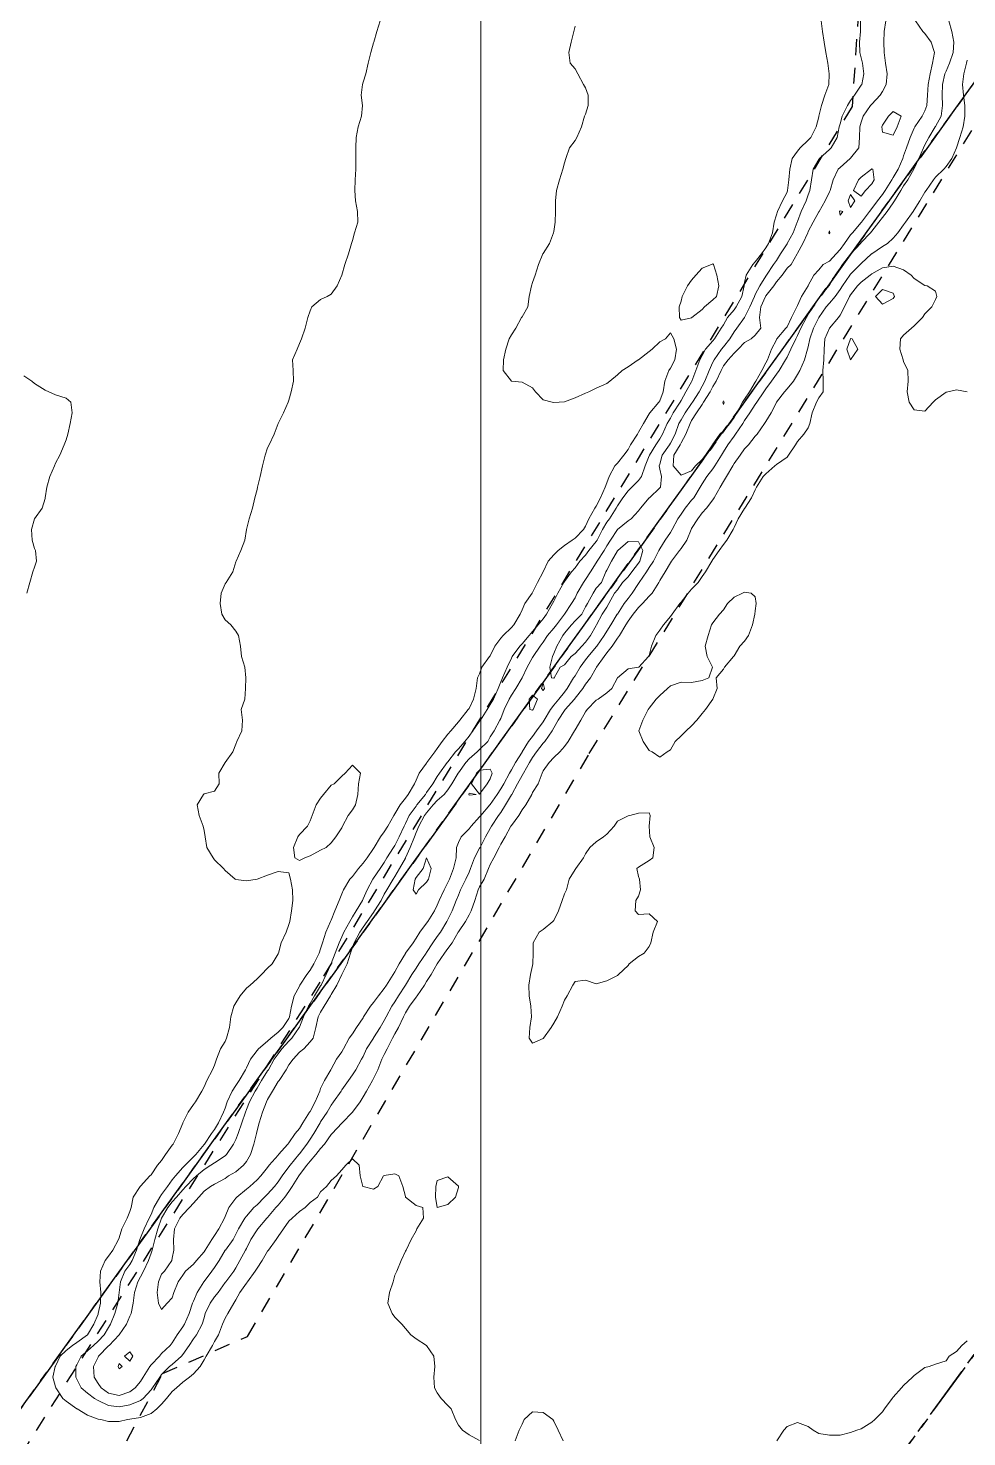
# Model space of a CAD drawing. Header units: centimetres. Extents: x 0 to 642158, y -847 to 649707.
# Drawn here: x 616145.5 to 616189.7, y 620509.9 to 620576.4 of the extents above; entities that cross this region are included whole.
import ezdxf

# ---------------------------------------------------------------- set-up
doc = ezdxf.new("R2010")
doc.units = ezdxf.units.CM
doc.header["$MEASUREMENT"] = 0
doc.linetypes.add('CENTERX2', pattern=[4, 2.5, -0.5, 0.5, -0.5])
doc.linetypes.add('JIS_02_0.7', pattern=[1.35, 0.75, -0.6])
for name, color, linetype, lineweight in [('MEV_grille', 254, 'Continuous', 9), ('WAL_parcellaire agricole', 7, 'JIS_02_0.7', 25), ('WAL_topographie 0.5', 253, 'Continuous', 20)]:
    doc.layers.add(name, color=color, linetype=linetype, lineweight=lineweight)
doc.layers.add('SPW_parcellaire cadastral', color=7, linetype='CENTERX2', lineweight=25, true_color=0xff0542)

# ---------------------------------------------------------------- blocks, each defined once
blk = doc.blocks.new('*U112')
at = {"layer": 'MEV_grille', "transparency": 33554687}
blk.add_lwpolyline([(0, 1825.476), (0, -1825.476)], dxfattribs=at)
blk = doc.blocks.new('*U113')
at = {"layer": 'MEV_grille', "color": 0, "linetype": 'ByBlock', "lineweight": -2, "transparency": 16777216}
blk.add_blockref('*U112', (800, 0), dxfattribs=at)

msp = doc.modelspace()

# ---------------------------------------------------------------- linework, layer by layer
at = {"layer": 'SPW_parcellaire cadastral'}
for points in [[(616193.653, 620578.812), (616144.289, 620510.138), (615985.613, 620618.632), (615990.569, 620632.771), (615995.574, 620647.416), (615998.928, 620661.596), (616000.017, 620670.775), (616000.954, 620681.053), (616001.675, 620685.867), (616002.704, 620690.786), (616004.363, 620704.131), (616005.319, 620710.84), (616007.794, 620722.104), (616009.664, 620731.205), (616011.319, 620739.288), (616014.125, 620752.391), (616016.405, 620761.975), (616017.723, 620766.658), (616030.668, 620807.434), (616032.862, 620812.264), (616036.399, 620809.026), (616059.536, 620788.639), (616193.653, 620578.812)], [(616163.665, 620494.835), (616144.289, 620510.138), (616193.653, 620578.812), (616202.718, 620594.404), (616229.797, 620577.554), (616234.338, 620574.673), (616171.549, 620488.346), (616163.665, 620494.835)], [(616235.181, 620514.939), (616224.632, 620500.068), (616199.691, 620465.204), (616186.968, 620475.661), (616186.96, 620475.669), (616184.868, 620477.388), (616184.862, 620477.393), (616171.549, 620488.346), (616234.338, 620574.673), (616236.432, 620573.367), (616238.886, 620571.786), (616265.328, 620555.01), (616244.917, 620527.534), (616235.181, 620514.939)]]:
    msp.add_lwpolyline(points, dxfattribs=at)
at = {"layer": 'WAL_parcellaire agricole'}
for points in [[(616052.891, 620793.615), (616185.082, 620583.966), (616184.316, 620572.7), (616159.221, 620531.397)], [(616146.925, 620503.796), (616151.799, 620512.922), (616155.798, 620514.672), (616171.92, 620542.174), (616192.166, 620575.176), (616195.782, 620587.018), (616199.58, 620592.135), (616203.566, 620591.524), (616224.249, 620577.138), (616227.844, 620574.765), (616233.291, 620571.43), (616242.083, 620565.973), (616231.923, 620510.306), (616228.426, 620487.806)], [(616159.221, 620531.397), (616135.426, 620493.795)]]:
    msp.add_lwpolyline(points, dxfattribs=at)
at = {"layer": 'WAL_topographie 0.5'}
for points in [[(616162.054, 620576.75), (616161.908, 620576.25), (616161.758, 620575.75), (616161.75, 620575.717), (616161.625, 620575.25), (616161.5, 620574.75), (616161.384, 620574.25), (616161.25, 620573.857), (616161.22, 620573.75), (616161.17, 620573.25), (616161.226, 620572.75), (616161.172, 620572.25), (616161.015, 620571.75), (616160.926, 620571.25), (616160.91, 620570.75), (616160.913, 620570.25), (616160.917, 620569.75), (616160.885, 620569.25), (616160.864, 620568.75), (616160.901, 620568.25), (616160.995, 620567.75), (616161, 620567.25), (616160.855, 620566.75), (616160.75, 620566.386), (616160.712, 620566.25), (616160.57, 620565.75), (616160.393, 620565.25), (616160.25, 620564.75), (616160.25, 620564.75), (616160.026, 620564.25), (616159.75, 620563.85), (616159.56, 620563.75), (616159.25, 620563.602), (616158.831, 620563.25), (616158.75, 620563.062), (616158.644, 620562.75), (616158.514, 620562.25), (616158.344, 620561.75), (616158.25, 620561.519), (616158.144, 620561.25), (616157.922, 620560.75), (616157.953, 620560.25), (616157.971, 620559.75), (616157.856, 620559.25), (616157.75, 620558.857), (616157.72, 620558.75), (616157.505, 620558.25), (616157.25, 620557.75), (616157.25, 620557.75), (616157.065, 620557.25), (616156.823, 620556.75), (616156.75, 620556.598), (616156.631, 620556.25), (616156.504, 620555.75), (616156.392, 620555.25), (616156.278, 620554.75), (616156.25, 620554.643), (616156.148, 620554.25), (616156.042, 620553.75), (616155.885, 620553.25), (616155.75, 620552.75), (616155.75, 620552.75), (616155.677, 620552.25), (616155.49, 620551.75), (616155.26, 620551.25), (616155.25, 620551.219), (616155.106, 620550.75), (616154.788, 620550.25), (616154.75, 620550.19), (616154.56, 620549.75), (616154.506, 620549.25), (616154.583, 620548.75), (616154.75, 620548.485), (616155.017, 620548.25), (616155.25, 620547.959), (616155.375, 620547.75), (616155.467, 620547.25), (616155.521, 620546.75), (616155.681, 620546.25), (616155.719, 620545.75), (616155.714, 620545.25), (616155.675, 620544.75), (616155.5, 620544.25), (616155.558, 620543.75), (616155.528, 620543.25), (616155.292, 620542.75), (616155.25, 620542.625), (616155.107, 620542.25), (616154.75, 620541.75), (616154.75, 620541.75), (616154.45, 620541.25), (616154.472, 620540.75), (616154.25, 620540.397), (616153.75, 620540.27), (616153.73, 620540.25), (616153.433, 620539.75), (616153.518, 620539.25), (616153.717, 620538.75), (616153.75, 620538.55), (616153.81, 620538.25), (616153.885, 620537.75), (616154.185, 620537.25), (616154.25, 620537.167), (616154.667, 620536.75), (616154.75, 620536.662), (616155.217, 620536.25), (616155.25, 620536.234), (616155.75, 620536.163), (616156.25, 620536.25), (616156.25, 620536.25), (616156.75, 620536.439), (616157.25, 620536.606), (616157.75, 620536.55), (616157.829, 620536.25), (616157.925, 620535.75), (616157.945, 620535.25), (616157.882, 620534.75), (616157.793, 620534.25), (616157.75, 620534.107), (616157.621, 620533.75), (616157.39, 620533.25), (616157.259, 620532.75), (616157.25, 620532.728), (616156.967, 620532.25), (616156.75, 620532.046), (616156.457, 620531.75), (616156.25, 620531.545), (616155.932, 620531.25), (616155.75, 620531.099), (616155.462, 620530.75), (616155.25, 620530.407), (616155.155, 620530.25), (616155.011, 620529.75), (616154.958, 620529.25), (616154.81, 620528.75), (616154.75, 620528.597), (616154.534, 620528.25), (616154.338, 620527.75), (616154.25, 620527.467), (616154.151, 620527.25), (616153.887, 620526.75), (616153.75, 620526.446), (616153.645, 620526.25), (616153.345, 620525.75), (616153.25, 620525.62), (616153.006, 620525.25), (616152.758, 620524.75), (616152.75, 620524.733), (616152.551, 620524.25), (616152.292, 620523.75), (616152.25, 620523.693), (616151.94, 620523.25), (616151.75, 620522.977), (616151.561, 620522.75), (616151.25, 620522.302), (616151.189, 620522.25), (616150.75, 620521.761), (616150.737, 620521.75), (616150.409, 620521.25), (616150.31, 620520.75), (616150.25, 620520.563), (616150.118, 620520.25), (616149.88, 620519.75), (616149.75, 620519.333), (616149.711, 620519.25), (616149.447, 620518.75), (616149.25, 620518.457), (616149.091, 620518.25), (616148.87, 620517.75), (616148.833, 620517.25), (616148.88, 620516.75), (616148.864, 620516.25), (616148.756, 620515.75), (616148.75, 620515.731), (616148.559, 620515.25), (616148.256, 620514.75), (616148.25, 620514.744), (616147.75, 620514.391), (616147.539, 620514.25), (616147.25, 620514.011), (616146.966, 620513.75), (616146.75, 620513.272), (616146.736, 620513.25), (616146.623, 620512.75), (616146.75, 620512.298), (616146.761, 620512.25), (616147.095, 620511.75), (616147.25, 620511.613), (616147.75, 620511.263), (616147.773, 620511.25), (616148.25, 620510.954), (616148.75, 620510.773), (616148.882, 620510.75), (616149.25, 620510.659), (616149.75, 620510.662), (616150.137, 620510.75), (616150.25, 620510.763), (616150.75, 620510.852), (616151.25, 620511.032), (616151.523, 620511.25), (616151.75, 620511.484), (616151.977, 620511.75), (616152.25, 620512.069), (616152.455, 620512.25), (616152.75, 620512.508), (616153.063, 620512.75), (616153.25, 620512.908), (616153.564, 620513.25), (616153.75, 620513.567), (616153.852, 620513.75), (616154.149, 620514.25), (616154.25, 620514.437), (616154.427, 620514.75), (616154.619, 620515.25), (616154.75, 620515.53), (616154.866, 620515.75), (616155.163, 620516.25), (616155.25, 620516.399), (616155.447, 620516.75), (616155.75, 620517.185), (616155.803, 620517.25), (616156.161, 620517.75), (616156.25, 620517.901), (616156.496, 620518.25), (616156.75, 620518.694), (616156.792, 620518.75), (616157.156, 620519.25), (616157.25, 620519.39), (616157.499, 620519.75), (616157.75, 620520.105), (616157.903, 620520.25), (616158.25, 620520.562), (616158.525, 620520.75), (616158.75, 620520.986), (616159.097, 620521.25), (616159.25, 620521.496), (616159.533, 620521.75), (616159.75, 620522.024), (616160, 620522.25), (616160.25, 620522.538), (616160.444, 620522.75), (616160.75, 620523.047), (616161.074, 620522.75), (616161.116, 620522.25), (616161.235, 620521.75), (616161.25, 620521.741), (616161.75, 620521.615), (616161.95, 620521.75), (616162.22, 620522.25), (616162.25, 620522.263), (616162.75, 620522.351), (616162.946, 620522.25), (616163.133, 620521.75), (616163.25, 620521.283), (616163.257, 620521.25), (616163.75, 620520.858), (616164.067, 620520.75), (616164.104, 620520.25), (616163.788, 620519.75), (616163.75, 620519.65), (616163.523, 620519.25), (616163.285, 620518.75), (616163.25, 620518.694), (616163.055, 620518.25), (616162.844, 620517.75), (616162.75, 620517.562), (616162.675, 620517.25), (616162.495, 620516.75), (616162.426, 620516.25), (616162.62, 620515.75), (616162.75, 620515.575), (616163.075, 620515.25), (616163.25, 620515.055), (616163.512, 620514.75), (616163.75, 620514.558), (616164.25, 620514.25), (616164.25, 620514.25), (616164.589, 620513.75), (616164.642, 620513.25), (616164.592, 620512.75), (616164.625, 620512.25), (616164.75, 620512.015), (616164.938, 620511.75), (616165.25, 620511.409), (616165.402, 620511.25), (616165.609, 620510.75), (616165.75, 620510.485), (616165.94, 620510.25), (616166.25, 620510.033), (616166.75, 620509.766)], [(616182.866, 620576.75), (616182.928, 620576.25), (616182.995, 620575.75), (616183.084, 620575.25), (616183.169, 620574.75), (616183.24, 620574.25), (616183.216, 620573.75), (616183.038, 620573.25), (616182.871, 620572.75), (616182.758, 620572.25), (616182.75, 620572.216), (616182.617, 620571.75), (616182.376, 620571.25), (616182.25, 620571.12), (616181.873, 620570.75), (616181.75, 620570.597), (616181.499, 620570.25), (616181.378, 620569.75), (616181.342, 620569.25), (616181.276, 620568.75), (616181.25, 620568.667), (616181.042, 620568.25), (616180.795, 620567.75), (616180.75, 620567.601), (616180.646, 620567.25), (616180.563, 620566.75), (616180.379, 620566.25), (616180.25, 620566.033), (616180.049, 620565.75), (616179.75, 620565.376), (616179.645, 620565.25), (616179.328, 620564.75), (616179.25, 620564.396), (616179.225, 620564.25), (616179.115, 620563.75), (616178.851, 620563.25), (616178.75, 620563.115), (616178.442, 620562.75), (616178.25, 620562.412), (616178.147, 620562.25), (616177.829, 620561.75), (616177.75, 620561.645), (616177.401, 620561.25), (616177.25, 620560.962), (616177.141, 620560.75), (616176.948, 620560.25), (616176.763, 620559.75), (616176.75, 620559.722), (616176.48, 620559.25), (616176.25, 620558.834), (616176.204, 620558.75), (616175.873, 620558.25), (616175.75, 620558.001), (616175.594, 620557.75), (616175.38, 620557.25), (616175.25, 620557.02), (616175.054, 620556.75), (616174.756, 620556.25), (616174.75, 620556.229), (616174.562, 620555.75), (616174.384, 620555.25), (616174.25, 620555.061), (616173.937, 620554.75), (616173.75, 620554.573), (616173.5, 620554.25), (616173.25, 620553.859), (616173.195, 620553.75), (616172.869, 620553.25), (616172.75, 620553.087), (616172.544, 620552.75), (616172.293, 620552.25), (616172.25, 620552.178), (616171.907, 620551.75), (616171.75, 620551.537), (616171.481, 620551.25), (616171.25, 620550.94), (616171.079, 620550.75), (616170.75, 620550.288), (616170.727, 620550.25), (616170.446, 620549.75), (616170.25, 620549.368), (616170.189, 620549.25), (616169.908, 620548.75), (616169.75, 620548.538), (616169.518, 620548.25), (616169.25, 620547.939), (616169.088, 620547.75), (616168.75, 620547.357), (616168.645, 620547.25), (616168.283, 620546.75), (616168.25, 620546.684), (616168.042, 620546.25), (616167.828, 620545.75), (616167.75, 620545.56), (616167.632, 620545.25), (616167.4, 620544.75), (616167.25, 620544.491), (616167.111, 620544.25), (616166.786, 620543.75), (616166.75, 620543.697), (616166.436, 620543.25), (616166.25, 620542.996), (616166.045, 620542.75), (616165.75, 620542.404), (616165.619, 620542.25), (616165.25, 620541.782), (616165.225, 620541.75), (616164.856, 620541.25), (616164.75, 620541.088), (616164.541, 620540.75), (616164.25, 620540.34), (616164.194, 620540.25), (616163.795, 620539.75), (616163.75, 620539.691), (616163.433, 620539.25), (616163.25, 620538.871), (616163.19, 620538.75), (616162.963, 620538.25), (616162.75, 620537.845), (616162.689, 620537.75), (616162.377, 620537.25), (616162.25, 620537.042), (616162.061, 620536.75), (616161.75, 620536.304), (616161.711, 620536.25), (616161.44, 620535.75), (616161.25, 620535.315), (616161.219, 620535.25), (616160.927, 620534.75), (616160.75, 620534.469), (616160.626, 620534.25), (616160.351, 620533.75), (616160.25, 620533.531), (616160.123, 620533.25), (616159.941, 620532.75), (616159.75, 620532.263), (616159.745, 620532.25), (616159.517, 620531.75), (616159.272, 620531.25), (616159.25, 620531.212), (616158.965, 620530.75), (616158.75, 620530.389), (616158.671, 620530.25), (616158.447, 620529.75), (616158.25, 620529.27), (616158.241, 620529.25), (616157.886, 620528.75), (616157.75, 620528.607), (616157.414, 620528.25), (616157.25, 620528.014), (616157.063, 620527.75), (616156.784, 620527.25), (616156.75, 620527.198), (616156.46, 620526.75), (616156.25, 620526.387), (616156.156, 620526.25), (616155.888, 620525.75), (616155.75, 620525.375), (616155.701, 620525.25), (616155.529, 620524.75), (616155.363, 620524.25), (616155.25, 620523.962), (616155.147, 620523.75), (616154.814, 620523.25), (616154.75, 620523.195), (616154.25, 620522.871), (616154.077, 620522.75), (616153.75, 620522.545), (616153.388, 620522.25), (616153.25, 620522.126), (616152.894, 620521.75), (616152.75, 620521.583), (616152.457, 620521.25), (616152.25, 620521.028), (616152.046, 620520.75), (616151.751, 620520.25), (616151.75, 620520.248), (616151.566, 620519.75), (616151.425, 620519.25), (616151.304, 620518.75), (616151.25, 620518.608), (616151.136, 620518.25), (616150.89, 620517.75), (616150.75, 620517.479), (616150.624, 620517.25), (616150.477, 620516.75), (616150.416, 620516.25), (616150.311, 620515.75), (616150.25, 620515.622), (616150.096, 620515.25), (616149.75, 620514.753), (616149.748, 620514.75), (616149.276, 620514.25), (616149.25, 620514.224), (616148.781, 620513.75), (616148.75, 620513.691), (616148.53, 620513.25), (616148.568, 620512.75), (616148.75, 620512.46), (616148.899, 620512.25), (616149.25, 620512), (616149.75, 620511.887), (616150.25, 620512.067), (616150.498, 620512.25), (616150.75, 620512.551), (616150.878, 620512.75), (616151.191, 620513.25), (616151.25, 620513.328), (616151.643, 620513.75), (616151.75, 620513.864), (616152.154, 620514.25), (616152.25, 620514.377), (616152.488, 620514.75), (616152.75, 620515.134), (616152.827, 620515.25), (616153.057, 620515.75), (616153.213, 620516.25), (616153.25, 620516.344), (616153.429, 620516.75), (616153.737, 620517.25), (616153.75, 620517.266), (616154.125, 620517.75), (616154.25, 620517.93), (616154.457, 620518.25), (616154.75, 620518.737), (616154.759, 620518.75), (616155.119, 620519.25), (616155.25, 620519.493), (616155.379, 620519.75), (616155.673, 620520.25), (616155.75, 620520.354), (616156.107, 620520.75), (616156.25, 620520.886), (616156.608, 620521.25), (616156.75, 620521.38), (616157.079, 620521.75), (616157.25, 620521.97), (616157.44, 620522.25), (616157.75, 620522.669), (616157.81, 620522.75), (616158.223, 620523.25), (616158.25, 620523.284), (616158.598, 620523.75), (616158.75, 620523.979), (616158.929, 620524.25), (616159.226, 620524.75), (616159.25, 620524.793), (616159.557, 620525.25), (616159.75, 620525.591), (616159.863, 620525.75), (616160.212, 620526.25), (616160.25, 620526.305), (616160.568, 620526.75), (616160.75, 620527.011), (616160.915, 620527.25), (616161.186, 620527.75), (616161.25, 620527.884), (616161.411, 620528.25), (616161.737, 620528.75), (616161.75, 620528.768), (616162.056, 620529.25), (616162.25, 620529.576), (616162.34, 620529.75), (616162.609, 620530.25), (616162.75, 620530.467), (616162.93, 620530.75), (616163.25, 620531.242), (616163.255, 620531.25), (616163.549, 620531.75), (616163.75, 620532.053), (616163.881, 620532.25), (616164.226, 620532.75), (616164.25, 620532.787), (616164.544, 620533.25), (616164.75, 620533.538), (616164.898, 620533.75), (616165.203, 620534.25), (616165.25, 620534.342), (616165.45, 620534.75), (616165.651, 620535.25), (616165.75, 620535.498), (616165.848, 620535.75), (616166.092, 620536.25), (616166.25, 620536.583), (616166.327, 620536.75), (616166.513, 620537.25), (616166.75, 620537.714), (616166.769, 620537.75), (616167.025, 620538.25), (616167.25, 620538.647), (616167.305, 620538.75), (616167.644, 620539.25), (616167.75, 620539.401), (616167.978, 620539.75), (616168.25, 620540.23), (616168.262, 620540.25), (616168.54, 620540.75), (616168.75, 620541.139), (616168.815, 620541.25), (616169.1, 620541.75), (616169.25, 620541.99), (616169.435, 620542.25), (616169.75, 620542.668), (616169.822, 620542.75), (616170.177, 620543.25), (616170.25, 620543.387), (616170.46, 620543.75), (616170.75, 620544.21), (616170.779, 620544.25), (616171.224, 620544.75), (616171.25, 620544.784), (616171.626, 620545.25), (616171.75, 620545.451), (616171.975, 620545.75), (616172.25, 620546.218), (616172.27, 620546.25), (616172.627, 620546.75), (616172.75, 620546.922), (616172.999, 620547.25), (616173.25, 620547.627), (616173.342, 620547.75), (616173.651, 620548.25), (616173.75, 620548.416), (616173.993, 620548.75), (616174.25, 620549.072), (616174.432, 620549.25), (616174.75, 620549.604), (616174.885, 620549.75), (616175.197, 620550.25), (616175.25, 620550.347), (616175.507, 620550.75), (616175.75, 620551.173), (616175.806, 620551.25), (616176.182, 620551.75), (616176.25, 620551.853), (616176.521, 620552.25), (616176.731, 620552.75), (616176.75, 620552.789), (616177.038, 620553.25), (616177.25, 620553.527), (616177.453, 620553.75), (616177.75, 620554.143), (616177.821, 620554.25), (616178.102, 620554.75), (616178.25, 620555.008), (616178.392, 620555.25), (616178.689, 620555.75), (616178.75, 620555.858), (616179.034, 620556.25), (616179.25, 620556.561), (616179.425, 620556.75), (616179.75, 620557.151), (616179.84, 620557.25), (616180.191, 620557.75), (616180.25, 620557.844), (616180.501, 620558.25), (616180.75, 620558.733), (616180.759, 620558.75), (616181.13, 620559.25), (616181.25, 620559.393), (616181.554, 620559.75), (616181.75, 620560.061), (616181.854, 620560.25), (616182.079, 620560.75), (616182.221, 620561.25), (616182.25, 620561.373), (616182.324, 620561.75), (616182.503, 620562.25), (616182.746, 620562.75), (616182.75, 620562.756), (616183.096, 620563.25), (616183.25, 620563.435), (616183.515, 620563.75), (616183.75, 620564.075), (616183.867, 620564.25), (616184.212, 620564.75), (616184.25, 620564.802), (616184.701, 620565.25), (616184.75, 620565.306), (616185.24, 620565.75), (616185.25, 620565.759), (616185.75, 620566.109), (616185.995, 620566.25), (616186.25, 620566.502), (616186.473, 620566.75), (616186.75, 620567.117), (616186.845, 620567.25), (616187.2, 620567.75), (616187.25, 620567.836), (616187.518, 620568.25), (616187.75, 620568.67), (616187.806, 620568.75), (616188.163, 620569.25), (616188.25, 620569.375), (616188.649, 620569.75), (616188.75, 620569.874), (616189.022, 620570.25), (616189.25, 620570.75), (616189.25, 620570.75), (616189.407, 620571.25), (616189.556, 620571.75), (616189.639, 620572.25), (616189.634, 620572.75), (616189.567, 620573.25), (616189.532, 620573.75), (616189.594, 620574.25), (616189.717, 620574.75), (616189.75, 620574.892)], [(616184.713, 620576.75), (616184.721, 620576.25), (616184.665, 620575.75), (616184.688, 620575.25), (616184.75, 620575.01), (616184.807, 620574.75), (616184.879, 620574.25), (616184.773, 620573.75), (616184.75, 620573.716), (616184.43, 620573.25), (616184.25, 620572.991), (616184.11, 620572.75), (616183.856, 620572.25), (616183.75, 620571.893), (616183.707, 620571.75), (616183.622, 620571.25), (616183.329, 620570.75), (616183.25, 620570.678), (616182.776, 620570.25), (616182.75, 620570.214), (616182.489, 620569.75), (616182.411, 620569.25), (616182.327, 620568.75), (616182.25, 620568.538), (616182.147, 620568.25), (616181.919, 620567.75), (616181.75, 620567.287), (616181.736, 620567.25), (616181.532, 620566.75), (616181.26, 620566.25), (616181.25, 620566.235), (616180.949, 620565.75), (616180.75, 620565.438), (616180.615, 620565.25), (616180.286, 620564.75), (616180.25, 620564.697), (616179.962, 620564.25), (616179.75, 620563.839), (616179.71, 620563.75), (616179.49, 620563.25), (616179.251, 620562.75), (616179.25, 620562.749), (616178.881, 620562.25), (616178.75, 620562.081), (616178.549, 620561.75), (616178.25, 620561.364), (616178.161, 620561.25), (616177.808, 620560.75), (616177.75, 620560.637), (616177.572, 620560.25), (616177.373, 620559.75), (616177.25, 620559.505), (616177.11, 620559.25), (616176.788, 620558.75), (616176.75, 620558.696), (616176.439, 620558.25), (616176.25, 620557.922), (616176.152, 620557.75), (616175.967, 620557.25), (616175.75, 620556.825), (616175.703, 620556.75), (616175.357, 620556.25), (616175.25, 620555.835), (616175.224, 620555.75), (616175.25, 620555.594), (616175.325, 620555.25), (616175.278, 620554.75), (616175.25, 620554.718), (616174.76, 620554.25), (616174.75, 620554.239), (616174.332, 620553.75), (616174.25, 620553.633), (616173.9, 620553.25), (616173.75, 620553.153), (616173.261, 620552.75), (616173.25, 620552.742), (616172.919, 620552.25), (616172.75, 620551.972), (616172.619, 620551.75), (616172.29, 620551.25), (616172.25, 620551.18), (616171.978, 620550.75), (616171.75, 620550.391), (616171.65, 620550.25), (616171.357, 620549.75), (616171.25, 620549.529), (616171.083, 620549.25), (616170.75, 620548.75), (616170.75, 620548.75), (616170.369, 620548.25), (616170.25, 620548.097), (616169.958, 620547.75), (616169.75, 620547.435), (616169.606, 620547.25), (616169.272, 620546.75), (616169.25, 620546.709), (616168.987, 620546.25), (616168.752, 620545.75), (616168.75, 620545.747), (616168.459, 620545.25), (616168.25, 620544.938), (616168.138, 620544.75), (616167.907, 620544.25), (616167.75, 620543.834), (616167.709, 620543.75), (616167.436, 620543.25), (616167.25, 620542.963), (616167.132, 620542.75), (616166.75, 620542.372), (616166.641, 620542.25), (616166.25, 620541.935), (616166.093, 620541.75), (616165.75, 620541.27), (616165.735, 620541.25), (616165.439, 620540.75), (616165.25, 620540.47), (616165.076, 620540.25), (616164.75, 620539.956), (616164.564, 620539.75), (616164.25, 620539.387), (616164.147, 620539.25), (616163.89, 620538.75), (616163.75, 620538.447), (616163.672, 620538.25), (616163.48, 620537.75), (616163.257, 620537.25), (616163.25, 620537.238), (616162.969, 620536.75), (616162.75, 620536.38), (616162.667, 620536.25), (616162.372, 620535.75), (616162.25, 620535.537), (616162.099, 620535.25), (616161.799, 620534.75), (616161.75, 620534.684), (616161.442, 620534.25), (616161.25, 620533.978), (616161.095, 620533.75), (616160.825, 620533.25), (616160.75, 620533.034), (616160.662, 620532.75), (616160.51, 620532.25), (616160.254, 620531.75), (616160.25, 620531.744), (616160.017, 620531.25), (616159.75, 620530.813), (616159.714, 620530.75), (616159.414, 620530.25), (616159.25, 620529.969), (616159.137, 620529.75), (616159.023, 620529.25), (616158.906, 620528.75), (616158.75, 620528.567), (616158.455, 620528.25), (616158.25, 620528.089), (616157.954, 620527.75), (616157.75, 620527.485), (616157.624, 620527.25), (616157.288, 620526.75), (616157.25, 620526.7), (616156.974, 620526.25), (616156.75, 620525.849), (616156.701, 620525.75), (616156.508, 620525.25), (616156.357, 620524.75), (616156.25, 620524.388), (616156.218, 620524.25), (616156.093, 620523.75), (616155.943, 620523.25), (616155.75, 620522.933), (616155.619, 620522.75), (616155.25, 620522.447), (616154.901, 620522.25), (616154.75, 620522.13), (616154.25, 620521.865), (616154.052, 620521.75), (616153.75, 620521.521), (616153.507, 620521.25), (616153.25, 620520.959), (616153.065, 620520.75), (616152.75, 620520.427), (616152.609, 620520.25), (616152.363, 620519.75), (616152.304, 620519.25), (616152.334, 620518.75), (616152.25, 620518.37), (616152.227, 620518.25), (616151.879, 620517.75), (616151.75, 620517.608), (616151.605, 620517.25), (616151.546, 620516.75), (616151.597, 620516.25), (616151.75, 620515.946), (616152.017, 620516.25), (616152.25, 620516.497), (616152.33, 620516.75), (616152.532, 620517.25), (616152.75, 620517.562), (616152.876, 620517.75), (616153.25, 620518.078), (616153.398, 620518.25), (616153.75, 620518.66), (616153.803, 620518.75), (616154.113, 620519.25), (616154.25, 620519.437), (616154.443, 620519.75), (616154.709, 620520.25), (616154.75, 620520.33), (616154.922, 620520.75), (616155.25, 620521.193), (616155.303, 620521.25), (616155.75, 620521.622), (616155.914, 620521.75), (616156.25, 620522.06), (616156.427, 620522.25), (616156.75, 620522.645), (616156.821, 620522.75), (616157.25, 620523.232), (616157.265, 620523.25), (616157.706, 620523.75), (616157.75, 620523.802), (616158.048, 620524.25), (616158.25, 620524.492), (616158.41, 620524.75), (616158.728, 620525.25), (616158.75, 620525.285), (616158.987, 620525.75), (616159.206, 620526.25), (616159.25, 620526.366), (616159.429, 620526.75), (616159.727, 620527.25), (616159.75, 620527.287), (616160.007, 620527.75), (616160.25, 620528.109), (616160.329, 620528.25), (616160.6, 620528.75), (616160.75, 620528.955), (616160.948, 620529.25), (616161.25, 620529.705), (616161.278, 620529.75), (616161.597, 620530.25), (616161.75, 620530.429), (616161.977, 620530.75), (616162.25, 620531.093), (616162.355, 620531.25), (616162.672, 620531.75), (616162.75, 620531.883), (616162.952, 620532.25), (616163.25, 620532.737), (616163.259, 620532.75), (616163.61, 620533.25), (616163.75, 620533.461), (616163.927, 620533.75), (616164.25, 620534.171), (616164.309, 620534.25), (616164.626, 620534.75), (616164.75, 620535.021), (616164.841, 620535.25), (616165.079, 620535.75), (616165.25, 620536.092), (616165.324, 620536.25), (616165.525, 620536.75), (616165.638, 620537.25), (616165.665, 620537.75), (616165.75, 620537.978), (616165.886, 620538.25), (616166.25, 620538.624), (616166.344, 620538.75), (616166.75, 620539.183), (616166.802, 620539.25), (616167.231, 620539.75), (616167.25, 620539.774), (616167.581, 620540.25), (616167.75, 620540.513), (616167.888, 620540.75), (616168.163, 620541.25), (616168.25, 620541.408), (616168.44, 620541.75), (616168.75, 620542.239), (616168.757, 620542.25), (616169.058, 620542.75), (616169.25, 620542.987), (616169.435, 620543.25), (616169.75, 620543.68), (616169.791, 620543.75), (616170.089, 620544.25), (616170.25, 620544.462), (616170.492, 620544.75), (616170.75, 620545.08), (616170.881, 620545.25), (616171.185, 620545.75), (616171.25, 620545.848), (616171.497, 620546.25), (616171.75, 620546.593), (616171.869, 620546.75), (616172.25, 620547.205), (616172.284, 620547.25), (616172.623, 620547.75), (616172.75, 620547.956), (616172.945, 620548.25), (616173.244, 620548.75), (616173.25, 620548.761), (616173.574, 620549.25), (616173.75, 620549.494), (616173.953, 620549.75), (616174.25, 620550.204), (616174.282, 620550.25), (616174.622, 620550.75), (616174.75, 620550.95), (616174.946, 620551.25), (616175.205, 620551.75), (616175.25, 620551.843), (616175.508, 620552.25), (616175.75, 620552.608), (616175.833, 620552.75), (616176.104, 620553.25), (616176.25, 620553.475), (616176.441, 620553.75), (616176.75, 620554.125), (616176.849, 620554.25), (616177.157, 620554.75), (616177.25, 620554.908), (616177.464, 620555.25), (616177.75, 620555.61), (616177.849, 620555.75), (616178.157, 620556.25), (616178.25, 620556.413), (616178.453, 620556.75), (616178.75, 620557.159), (616178.821, 620557.25), (616179.171, 620557.75), (616179.25, 620557.892), (616179.491, 620558.25), (616179.75, 620558.649), (616179.822, 620558.75), (616180.159, 620559.25), (616180.25, 620559.391), (616180.524, 620559.75), (616180.75, 620560.084), (616180.875, 620560.25), (616181.181, 620560.75), (616181.25, 620560.877), (616181.431, 620561.25), (616181.665, 620561.75), (616181.75, 620561.905), (616181.908, 620562.25), (616182.168, 620562.75), (616182.25, 620562.894), (616182.449, 620563.25), (616182.75, 620563.671), (616182.815, 620563.75), (616183.227, 620564.25), (616183.25, 620564.283), (616183.516, 620564.75), (616183.75, 620565.084), (616183.872, 620565.25), (616184.25, 620565.733), (616184.266, 620565.75), (616184.708, 620566.25), (616184.75, 620566.297), (616185.193, 620566.75), (616185.25, 620566.825), (616185.586, 620567.25), (616185.75, 620567.476), (616185.968, 620567.75), (616186.25, 620568.158), (616186.314, 620568.25), (616186.62, 620568.75), (616186.75, 620568.964), (616186.948, 620569.25), (616187.234, 620569.75), (616187.25, 620569.788), (616187.475, 620570.25), (616187.689, 620570.75), (616187.75, 620570.895), (616187.946, 620571.25), (616188.245, 620571.75), (616188.25, 620571.759), (616188.515, 620572.25), (616188.583, 620572.75), (616188.563, 620573.25), (616188.585, 620573.75), (616188.701, 620574.25), (616188.75, 620574.37), (616188.917, 620574.75), (616189.085, 620575.25), (616189.119, 620575.75), (616189.029, 620576.25), (616188.888, 620576.75)], [(616185.905, 620576.75), (616185.837, 620576.25), (616185.815, 620575.75), (616185.836, 620575.25), (616185.902, 620574.75), (616185.968, 620574.25), (616185.923, 620573.75), (616185.75, 620573.422), (616185.65, 620573.25), (616185.25, 620572.821), (616185.188, 620572.75), (616184.841, 620572.25), (616184.75, 620571.975), (616184.68, 620571.75), (616184.676, 620571.25), (616184.631, 620570.75), (616184.25, 620570.265), (616184.235, 620570.25), (616183.75, 620569.836), (616183.666, 620569.75), (616183.419, 620569.25), (616183.281, 620568.75), (616183.25, 620568.685), (616183.054, 620568.25), (616182.761, 620567.75), (616182.75, 620567.733), (616182.477, 620567.25), (616182.25, 620566.803), (616182.225, 620566.75), (616181.996, 620566.25), (616181.75, 620565.78), (616181.733, 620565.75), (616181.447, 620565.25), (616181.25, 620565.077), (616181.019, 620564.75), (616180.75, 620564.439), (616180.626, 620564.25), (616180.25, 620563.777), (616180.234, 620563.75), (616180.011, 620563.25), (616179.954, 620562.75), (616180.015, 620562.25), (616179.75, 620561.921), (616179.559, 620561.75), (616179.25, 620561.574), (616178.949, 620561.25), (616178.75, 620561.067), (616178.473, 620560.75), (616178.25, 620560.466), (616178.138, 620560.25), (616177.913, 620559.75), (616177.75, 620559.491), (616177.631, 620559.25), (616177.317, 620558.75), (616177.25, 620558.65), (616176.986, 620558.25), (616176.75, 620557.885), (616176.674, 620557.75), (616176.476, 620557.25), (616176.25, 620556.834), (616176.209, 620556.75), (616175.913, 620556.25), (616175.873, 620555.75), (616176.25, 620555.311), (616176.75, 620555.522)], [(616176.75, 620555.522), (616176.933, 620555.75), (616177.25, 620556.056), (616177.407, 620556.25), (616177.733, 620556.75), (616177.75, 620556.774), (616178.085, 620557.25), (616178.25, 620557.399), (616178.546, 620557.75), (616178.75, 620558.039), (616178.877, 620558.25), (616179.154, 620558.75), (616179.25, 620558.904), (616179.475, 620559.25), (616179.75, 620559.703), (616179.78, 620559.75), (616180.059, 620560.25), (616180.25, 620560.608), (616180.33, 620560.75), (616180.513, 620561.25), (616180.75, 620561.699), (616180.775, 620561.75), (616181.192, 620562.25), (616181.25, 620562.316), (616181.464, 620562.75), (616181.717, 620563.25), (616181.75, 620563.321), (616181.931, 620563.75), (616182.246, 620564.25), (616182.25, 620564.258), (616182.519, 620564.75), (616182.75, 620564.996), (616182.956, 620565.25), (616183.25, 620565.414), (616183.568, 620565.75), (616183.75, 620565.953), (616183.966, 620566.25), (616184.25, 620566.65), (616184.338, 620566.75), (616184.75, 620567.237), (616184.761, 620567.25), (616185.135, 620567.75), (616185.25, 620567.896), (616185.519, 620568.25), (616185.75, 620568.561), (616185.878, 620568.75), (616186.191, 620569.25), (616186.25, 620569.35), (616186.488, 620569.75), (616186.706, 620570.25), (616186.75, 620570.372), (616186.88, 620570.75), (616187.056, 620571.25), (616187.25, 620571.693), (616187.28, 620571.75), (616187.625, 620572.25), (616187.75, 620572.51), (616187.845, 620572.75), (616187.883, 620573.25), (616187.915, 620573.75), (616187.995, 620574.25), (616188.11, 620574.75), (616188.202, 620575.25), (616188.053, 620575.75), (616187.75, 620576.145), (616187.658, 620576.25), (616187.309, 620576.75)], [(616171.25, 620576.5), (616171.194, 620576.25), (616171.066, 620575.75), (616170.957, 620575.25), (616171.028, 620574.75), (616171.25, 620574.483), (616171.385, 620574.25), (616171.65, 620573.75), (616171.75, 620573.583), (616171.864, 620573.25), (616171.868, 620572.75), (616171.75, 620572.341), (616171.691, 620572.25), (616171.563, 620571.75), (616171.339, 620571.25), (616171.25, 620571.103), (616170.989, 620570.75), (616170.819, 620570.25), (616170.75, 620570.042), (616170.672, 620569.75), (616170.516, 620569.25), (616170.378, 620568.75), (616170.326, 620568.25), (616170.337, 620567.75), (616170.316, 620567.25), (616170.25, 620566.812), (616170.237, 620566.75), (616170.053, 620566.25), (616169.75, 620565.774), (616169.738, 620565.75), (616169.526, 620565.25), (616169.375, 620564.75), (616169.25, 620564.404), (616169.197, 620564.25), (616169.095, 620563.75), (616169.026, 620563.25), (616168.75, 620562.779), (616168.727, 620562.75), (616168.456, 620562.25), (616168.25, 620561.932), (616168.139, 620561.75), (616167.985, 620561.25), (616167.875, 620560.75), (616167.855, 620560.25), (616168.25, 620559.75), (616168.25, 620559.75), (616168.75, 620559.694), (616169.25, 620559.427), (616169.381, 620559.25), (616169.75, 620558.864), (616170.167, 620558.75), (616170.25, 620558.733), (616170.5, 620558.75), (616170.75, 620558.767), (616171.25, 620558.958), (616171.75, 620559.182), (616171.898, 620559.25), (616172.25, 620559.411), (616172.75, 620559.639), (616172.89, 620559.75), (616173.25, 620560.047), (616173.479, 620560.25), (616173.75, 620560.431), (616174.233, 620560.75), (616174.25, 620560.761), (616174.75, 620561.142), (616174.891, 620561.25), (616175.25, 620561.6), (616175.523, 620561.75), (616175.75, 620562.028), (616175.906, 620561.75), (616176.037, 620561.25), (616175.958, 620560.75), (616175.75, 620560.353), (616175.681, 620560.25), (616175.483, 620559.75), (616175.409, 620559.25), (616175.25, 620558.816), (616175.208, 620558.75), (616174.777, 620558.25), (616174.75, 620558.204), (616174.481, 620557.75), (616174.25, 620557.336), (616174.202, 620557.25), (616173.868, 620556.75), (616173.75, 620556.523), (616173.546, 620556.25), (616173.25, 620555.886), (616173.121, 620555.75), (616172.86, 620555.25), (616172.75, 620554.955), (616172.67, 620554.75), (616172.449, 620554.25), (616172.25, 620553.846), (616172.189, 620553.75), (616171.899, 620553.25), (616171.75, 620552.911), (616171.651, 620552.75), (616171.25, 620552.347), (616171.116, 620552.25), (616170.75, 620551.991), (616170.448, 620551.75), (616170.25, 620551.549), (616169.986, 620551.25), (616169.75, 620550.755), (616169.747, 620550.75), (616169.487, 620550.25), (616169.25, 620549.771), (616169.236, 620549.75), (616168.89, 620549.25), (616168.75, 620548.951), (616168.659, 620548.75), (616168.369, 620548.25), (616168.25, 620548.123), (616167.865, 620547.75), (616167.75, 620547.622), (616167.469, 620547.25), (616167.25, 620546.793), (616167.219, 620546.75), (616166.857, 620546.25), (616166.75, 620545.937), (616166.657, 620545.75), (616166.583, 620545.25), (616166.458, 620544.75), (616166.25, 620544.302), (616166.215, 620544.25), (616165.814, 620543.75), (616165.75, 620543.668), (616165.396, 620543.25), (616165.25, 620543.085), (616164.981, 620542.75), (616164.75, 620542.412), (616164.641, 620542.25), (616164.268, 620541.75), (616164.25, 620541.725), (616163.891, 620541.25), (616163.75, 620540.913), (616163.676, 620540.75), (616163.386, 620540.25), (616163.25, 620540.074), (616162.998, 620539.75), (616162.75, 620539.329), (616162.701, 620539.25), (616162.419, 620538.75), (616162.25, 620538.477), (616162.082, 620538.25), (616161.778, 620537.75), (616161.75, 620537.704), (616161.448, 620537.25), (616161.25, 620536.998), (616161.03, 620536.75), (616160.75, 620536.379), (616160.631, 620536.25), (616160.331, 620535.75), (616160.25, 620535.55), (616160.125, 620535.25), (616159.921, 620534.75), (616159.75, 620534.32), (616159.718, 620534.25), (616159.501, 620533.75), (616159.335, 620533.25), (616159.25, 620532.955), (616159.175, 620532.75), (616158.925, 620532.25), (616158.75, 620531.956), (616158.597, 620531.75), (616158.277, 620531.25), (616158.25, 620531.2), (616157.996, 620530.75), (616157.873, 620530.25), (616157.783, 620529.75), (616157.75, 620529.679), (616157.467, 620529.25), (616157.25, 620529.027), (616156.899, 620528.75), (616156.75, 620528.608), (616156.321, 620528.25), (616156.25, 620528.158), (616155.946, 620527.75), (616155.75, 620527.354), (616155.703, 620527.25), (616155.408, 620526.75), (616155.25, 620526.52), (616155.079, 620526.25), (616154.849, 620525.75), (616154.75, 620525.44), (616154.676, 620525.25), (616154.433, 620524.75), (616154.25, 620524.444), (616154.111, 620524.25), (616153.768, 620523.75), (616153.75, 620523.732), (616153.371, 620523.25), (616153.25, 620523.143), (616152.864, 620522.75), (616152.75, 620522.644), (616152.408, 620522.25), (616152.25, 620522.056), (616152.032, 620521.75), (616151.75, 620521.374), (616151.663, 620521.25), (616151.389, 620520.75), (616151.25, 620520.424), (616151.166, 620520.25), (616150.921, 620519.75), (616150.75, 620519.32), (616150.716, 620519.25), (616150.568, 620518.75), (616150.363, 620518.25), (616150.25, 620518.061), (616150.021, 620517.75), (616149.812, 620517.25), (616149.751, 620516.75), (616149.75, 620516.744), (616149.679, 620516.25), (616149.537, 620515.75), (616149.345, 620515.25), (616149.25, 620515.095), (616149.038, 620514.75), (616148.75, 620514.449), (616148.53, 620514.25), (616148.25, 620513.999), (616147.961, 620513.75), (616147.75, 620513.333), (616147.705, 620513.25), (616147.705, 620512.75), (616147.75, 620512.657), (616147.962, 620512.25), (616148.25, 620511.998), (616148.583, 620511.75), (616148.75, 620511.647), (616149.25, 620511.41), (616149.75, 620511.355), (616150.25, 620511.446), (616150.75, 620511.658), (616150.878, 620511.75), (616151.25, 620512.154), (616151.326, 620512.25), (616151.659, 620512.75), (616151.75, 620512.872), (616152.13, 620513.25), (616152.25, 620513.35), (616152.694, 620513.75), (616152.75, 620513.817), (616153.052, 620514.25), (616153.25, 620514.555), (616153.389, 620514.75), (616153.669, 620515.25), (616153.75, 620515.558), (616153.804, 620515.75), (616154.041, 620516.25), (616154.25, 620516.547), (616154.41, 620516.75), (616154.75, 620517.216), (616154.774, 620517.25), (616155.155, 620517.75), (616155.25, 620517.911), (616155.435, 620518.25), (616155.713, 620518.75), (616155.75, 620518.822), (616155.965, 620519.25), (616156.25, 620519.698), (616156.29, 620519.75), (616156.717, 620520.25), (616156.75, 620520.288), (616157.14, 620520.75), (616157.25, 620520.873), (616157.569, 620521.25), (616157.75, 620521.508), (616157.912, 620521.75), (616158.219, 620522.25), (616158.25, 620522.293), (616158.596, 620522.75), (616158.75, 620522.942), (616159.023, 620523.25), (616159.25, 620523.543), (616159.426, 620523.75), (616159.75, 620524.197), (616159.798, 620524.25), (616160.25, 620524.729), (616160.274, 620524.75), (616160.747, 620525.25), (616160.75, 620525.254), (616161.114, 620525.75), (616161.25, 620525.976), (616161.407, 620526.25), (616161.703, 620526.75), (616161.75, 620526.837), (616161.954, 620527.25), (616162.145, 620527.75), (616162.25, 620527.969), (616162.392, 620528.25), (616162.64, 620528.75), (616162.75, 620528.958), (616162.919, 620529.25), (616163.154, 620529.75), (616163.25, 620529.942), (616163.442, 620530.25), (616163.75, 620530.684), (616163.806, 620530.75), (616164.145, 620531.25), (616164.25, 620531.423), (616164.465, 620531.75), (616164.75, 620532.248), (616164.752, 620532.25), (616165.097, 620532.75), (616165.25, 620532.974), (616165.45, 620533.25), (616165.739, 620533.75), (616165.75, 620533.769), (616166.086, 620534.25), (616166.25, 620534.573), (616166.357, 620534.75), (616166.522, 620535.25), (616166.685, 620535.75), (616166.75, 620535.888), (616166.96, 620536.25), (616167.164, 620536.75), (616167.25, 620536.947), (616167.418, 620537.25), (616167.677, 620537.75), (616167.75, 620537.903), (616167.959, 620538.25), (616168.23, 620538.75), (616168.25, 620538.782), (616168.598, 620539.25), (616168.75, 620539.516), (616168.925, 620539.75), (616169.206, 620540.25), (616169.25, 620540.339), (616169.505, 620540.75), (616169.695, 620541.25), (616169.75, 620541.363), (616170.031, 620541.75), (616170.25, 620541.998), (616170.54, 620542.25), (616170.75, 620542.506), (616170.932, 620542.75), (616171.228, 620543.25), (616171.25, 620543.293), (616171.532, 620543.75), (616171.75, 620544.143), (616171.816, 620544.25), (616172.25, 620544.69), (616172.347, 620544.75), (616172.75, 620545.034), (616172.986, 620545.25), (616173.25, 620545.745), (616173.255, 620545.75), (616173.75, 620546.177), (616174.25, 620546.246), (616174.257, 620546.25), (616174.723, 620546.75), (616174.75, 620546.804), (616174.856, 620547.25), (616175.066, 620547.75), (616175.25, 620547.998), (616175.426, 620548.25), (616175.75, 620548.647), (616175.826, 620548.75), (616176.201, 620549.25), (616176.25, 620549.314), (616176.589, 620549.75), (616176.75, 620549.94), (616177.051, 620550.25), (616177.25, 620550.53), (616177.4, 620550.75), (616177.696, 620551.25), (616177.75, 620551.336), (616178.056, 620551.75), (616178.25, 620552.046), (616178.411, 620552.25), (616178.704, 620552.75), (616178.75, 620552.836), (616178.945, 620553.25), (616179.25, 620553.746), (616179.253, 620553.75), (616179.579, 620554.25), (616179.75, 620554.614), (616179.809, 620554.75), (616180.131, 620555.25), (616180.25, 620555.381), (616180.668, 620555.75), (616180.75, 620555.815), (616181.25, 620556.168), (616181.324, 620556.25), (616181.655, 620556.75), (616181.75, 620556.894), (616182.048, 620557.25), (616182.25, 620557.545), (616182.319, 620557.75), (616182.44, 620558.25), (616182.647, 620558.75), (616182.75, 620558.954), (616182.956, 620559.25), (616182.953, 620559.75), (616182.935, 620560.25), (616182.983, 620560.75), (616183.001, 620561.25), (616183.039, 620561.75), (616183.249, 620562.25), (616183.25, 620562.252), (616183.675, 620562.75), (616183.75, 620562.859), (616183.954, 620563.25), (616184.201, 620563.75), (616184.25, 620563.827), (616184.573, 620564.25), (616184.75, 620564.425), (616185.179, 620564.75), (616185.25, 620564.806), (616185.75, 620565.099), (616186.25, 620565.181), (616186.75, 620564.997), (616187.103, 620564.75), (616187.25, 620564.597), (616187.75, 620564.268), (616187.857, 620564.25), (616188.25, 620564), (616188.314, 620563.75), (616188.25, 620563.597), (616188.081, 620563.25), (616187.75, 620562.919), (616187.641, 620562.75), (616187.25, 620562.362), (616187.116, 620562.25), (616186.75, 620561.915), (616186.597, 620561.75), (616186.567, 620561.25), (616186.734, 620560.75), (616186.75, 620560.682), (616186.948, 620560.25), (616186.961, 620559.75), (616186.917, 620559.25), (616187.009, 620558.75), (616187.25, 620558.4), (616187.75, 620558.33), (616188.139, 620558.75), (616188.25, 620558.87), (616188.75, 620559.229), (616188.833, 620559.25), (616189.25, 620559.339), (616189.75, 620559.25)], [(616186.25, 620571.349), (616186.441, 620571.75), (616186.639, 620572.25), (616186.25, 620572.464), (616186.029, 620572.25), (616185.75, 620571.833), (616185.716, 620571.75), (616185.75, 620571.5), (616186.25, 620571.349)], [(616184.75, 620568.478), (616184.957, 620568.75), (616185.25, 620569.058), (616185.366, 620569.25), (616185.294, 620569.75), (616185.25, 620569.765), (616185.232, 620569.75), (616184.75, 620569.379), (616184.626, 620569.25), (616184.384, 620568.75), (616184.75, 620568.478)], [(616184.25, 620567.945), (616184.452, 620568.25), (616184.25, 620568.555), (616184.136, 620568.25), (616184.25, 620567.945)], [(616183.75, 620567.588), (616183.888, 620567.75), (616183.75, 620567.784), (616183.729, 620567.75), (616183.75, 620567.588)], [(616183.25, 620566.697), (616183.275, 620566.75), (616183.25, 620566.839), (616183.22, 620566.75), (616183.25, 620566.697)], [(616176.76, 620562.75), (616176.75, 620562.741), (616176.25, 620562.625), (616176.177, 620562.75), (616176.167, 620563.25), (616176.25, 620563.523), (616176.305, 620563.75), (616176.555, 620564.25), (616176.75, 620564.514), (616176.956, 620564.75), (616177.25, 620565.076), (616177.681, 620565.25), (616177.75, 620565.282), (616177.777, 620565.25), (616177.935, 620564.75), (616178.039, 620564.25), (616177.918, 620563.75), (616177.75, 620563.586), (616177.363, 620563.25), (616177.25, 620563.128), (616176.76, 620562.75)], [(616186.317, 620563.75), (616186.25, 620563.641), (616185.75, 620563.384), (616185.418, 620563.75), (616185.75, 620564.07), (616186.25, 620563.898), (616186.317, 620563.75)], [(616184.25, 620560.75), (616184.25, 620560.75), (616184.25, 620560.75), (616184.064, 620561.25), (616184.244, 620561.75), (616184.25, 620561.755), (616184.317, 620561.75), (616184.597, 620561.25), (616184.25, 620560.75)], [(616145.25, 620560), (616145.625, 620559.75), (616145.75, 620559.645), (616146.25, 620559.33), (616146.432, 620559.25), (616146.75, 620559.098), (616147.25, 620558.95), (616147.472, 620558.75), (616147.529, 620558.25), (616147.444, 620557.75), (616147.33, 620557.25), (616147.25, 620556.985), (616147.161, 620556.75), (616146.942, 620556.25), (616146.75, 620555.88), (616146.697, 620555.75), (616146.482, 620555.25), (616146.337, 620554.75), (616146.26, 620554.25), (616146.25, 620554.214), (616146.109, 620553.75), (616145.75, 620553.25), (616145.75, 620553.25), (616145.618, 620552.75), (616145.642, 620552.25), (616145.75, 620551.85), (616145.798, 620551.75), (616145.845, 620551.25), (616145.75, 620550.964), (616145.675, 620550.75), (616145.53, 620550.25), (616145.388, 620549.75)], [(616178.25, 620558.644), (616178.279, 620558.75), (616178.25, 620558.812), (616178.215, 620558.75), (616178.25, 620558.644)], [(616170.25, 620545.734), (616170.259, 620545.75), (616170.557, 620546.25), (616170.75, 620546.366), (616171.061, 620546.75), (616171.25, 620546.902), (616171.571, 620547.25), (616171.75, 620547.428), (616171.983, 620547.75), (616172.25, 620548.212), (616172.271, 620548.25), (616172.528, 620548.75), (616172.75, 620549.076), (616172.841, 620549.25), (616173.113, 620549.75), (616173.25, 620549.896), (616173.494, 620550.25), (616173.75, 620550.509), (616173.927, 620550.75), (616174.25, 620551.156), (616174.313, 620551.25), (616174.455, 620551.75), (616174.25, 620552.162), (616173.75, 620552.186), (616173.263, 620551.75), (616173.25, 620551.735), (616172.976, 620551.25), (616172.75, 620550.828), (616172.709, 620550.75), (616172.493, 620550.25), (616172.25, 620549.98), (616172.101, 620549.75), (616171.843, 620549.25), (616171.75, 620549.097), (616171.57, 620548.75), (616171.25, 620548.446), (616171.084, 620548.25), (616170.75, 620547.852), (616170.671, 620547.75), (616170.4, 620547.25), (616170.25, 620546.905), (616170.185, 620546.75), (616170.058, 620546.25), (616170.146, 620545.75), (616170.25, 620545.734)], [(616175.593, 620542.25), (616175.25, 620542.005), (616174.886, 620542.25), (616174.75, 620542.328), (616174.458, 620542.75), (616174.255, 620543.25), (616174.451, 620543.75), (616174.694, 620544.25), (616174.75, 620544.315), (616175.072, 620544.75), (616175.25, 620544.923), (616175.613, 620545.25), (616175.75, 620545.367), (616176.25, 620545.544), (616176.75, 620545.535), (616177.25, 620545.626), (616177.566, 620545.75), (616177.74, 620546.25), (616177.489, 620546.75), (616177.391, 620547.25), (616177.527, 620547.75), (616177.684, 620548.25), (616177.75, 620548.347), (616178.062, 620548.75), (616178.25, 620548.954), (616178.438, 620549.25), (616178.75, 620549.554), (616179.148, 620549.75), (616179.25, 620549.795), (616179.564, 620549.75), (616179.75, 620549.579), (616179.799, 620549.25), (616179.75, 620548.903), (616179.724, 620548.75), (616179.624, 620548.25), (616179.431, 620547.75), (616179.25, 620547.475), (616179.025, 620547.25), (616178.75, 620546.782), (616178.722, 620546.75), (616178.293, 620546.25), (616178.25, 620546.158), (616177.905, 620545.75), (616177.957, 620545.25), (616177.757, 620544.75), (616177.75, 620544.739), (616177.399, 620544.25), (616177.25, 620544.069), (616176.992, 620543.75), (616176.75, 620543.487), (616176.486, 620543.25), (616176.25, 620543.017), (616175.967, 620542.75), (616175.75, 620542.352), (616175.593, 620542.25)], [(616169.75, 620545.145), (616169.807, 620545.25), (616169.75, 620545.5), (616169.671, 620545.25), (616169.75, 620545.145)], [(616169.25, 620544.216), (616169.275, 620544.25), (616169.481, 620544.75), (616169.25, 620544.938), (616169.093, 620544.75), (616169.117, 620544.25), (616169.25, 620544.216)], [(616158.5, 620537.25), (616158.25, 620537.132), (616158.028, 620537.25), (616157.966, 620537.75), (616158.177, 620538.25), (616158.25, 620538.353), (616158.625, 620538.75), (616158.75, 620539), (616158.85, 620539.25), (616159.034, 620539.75), (616159.25, 620540.078), (616159.389, 620540.25), (616159.75, 620540.683), (616159.883, 620540.75), (616160.25, 620541.117), (616160.404, 620541.25), (616160.75, 620541.625), (616161.125, 620541.25), (616161.036, 620540.75), (616161, 620540.25), (616160.888, 620539.75), (616160.75, 620539.513), (616160.554, 620539.25), (616160.285, 620538.75), (616160.25, 620538.667), (616159.972, 620538.25), (616159.75, 620537.956), (616159.517, 620537.75), (616159.25, 620537.612), (616158.75, 620537.345), (616158.5, 620537.25)], [(616166.75, 620540.259), (616167.103, 620540.75), (616167.25, 620540.991), (616167.347, 620541.25), (616167.25, 620541.436), (616166.75, 620541.39), (616166.604, 620541.25), (616166.363, 620540.75), (616166.75, 620540.259)], [(616166.25, 620540.213), (616166.584, 620540.25), (616166.25, 620540.304), (616166.24, 620540.25), (616166.25, 620540.213)], [(616169.762, 620528.75), (616169.75, 620528.738), (616169.25, 620528.506), (616169.083, 620528.75), (616169.111, 620529.25), (616169.197, 620529.75), (616169.162, 620530.25), (616169.09, 620530.75), (616169.07, 620531.25), (616169.144, 620531.75), (616169.25, 620532.173), (616169.267, 620532.25), (616169.274, 620532.75), (616169.282, 620533.25), (616169.557, 620533.75), (616169.75, 620533.881), (616170.202, 620534.25), (616170.25, 620534.306), (616170.467, 620534.75), (616170.648, 620535.25), (616170.75, 620535.559), (616170.845, 620535.75), (616170.976, 620536.25), (616171.25, 620536.705), (616171.288, 620536.75), (616171.649, 620537.25), (616171.75, 620537.45), (616171.941, 620537.75), (616172.25, 620538.016), (616172.591, 620538.25), (616172.75, 620538.371), (616173.099, 620538.75), (616173.25, 620538.987), (616173.75, 620539.233), (616173.833, 620539.25), (616174.25, 620539.369), (616174.75, 620539.375), (616174.787, 620539.25), (616174.75, 620538.75), (616174.775, 620538.25), (616174.977, 620537.75), (616174.917, 620537.25), (616174.75, 620537.135), (616174.25, 620536.815), (616174.167, 620536.75), (616174.25, 620536.375), (616174.296, 620536.25), (616174.344, 620535.75), (616174.25, 620535.45), (616174.125, 620535.25), (616174.083, 620534.75), (616174.25, 620534.583), (616174.75, 620534.607), (616175.135, 620534.25), (616174.935, 620533.75), (616174.828, 620533.25), (616174.75, 620533.071), (616174.513, 620532.75), (616174.25, 620532.594), (616173.81, 620532.25), (616173.75, 620532.178), (616173.3, 620531.75), (616173.25, 620531.702), (616172.75, 620531.458), (616172.25, 620531.317), (616171.75, 620531.483), (616171.25, 620531.417), (616171.14, 620531.25), (616170.875, 620530.75), (616170.75, 620530.546), (616170.645, 620530.25), (616170.428, 620529.75), (616170.25, 620529.458), (616170.119, 620529.25), (616169.762, 620528.75)], [(616163.75, 620535.548), (616163.867, 620535.75), (616164.25, 620536.106), (616164.338, 620536.25), (616164.464, 620536.75), (616164.25, 620537.25), (616164.08, 620536.75), (616163.75, 620536.324), (616163.712, 620536.25), (616163.608, 620535.75), (616163.75, 620535.548)], [(616164.75, 620520.75), (616164.75, 620520.75), (616164.75, 620520.75), (616164.667, 620521.25), (616164.688, 620521.75), (616164.75, 620522.028), (616165.25, 620522.197), (616165.75, 620521.761), (616165.758, 620521.75), (616165.75, 620521.704), (616165.618, 620521.25), (616165.25, 620520.891), (616164.75, 620520.75)], [(616180.774, 620509.75), (616181.096, 620510.25), (616181.25, 620510.417), (616181.75, 620510.61), (616182.25, 620510.417), (616182.485, 620510.25), (616182.75, 620510.095), (616183.25, 620510.011), (616183.75, 620510.017), (616184.25, 620510.134), (616184.544, 620510.25), (616184.75, 620510.308), (616185.25, 620510.623), (616185.393, 620510.75), (616185.75, 620511.122), (616185.855, 620511.25), (616186.205, 620511.75), (616186.25, 620511.804), (616186.652, 620512.25), (616186.75, 620512.361), (616187.167, 620512.75), (616187.25, 620512.833), (616187.75, 620513.214), (616187.95, 620513.25), (616188.25, 620513.365), (616188.75, 620513.528), (616188.904, 620513.75), (616189.25, 620513.964), (616189.49, 620514.25), (616189.75, 620514.467)], [(616150.25, 620513.505), (616150.399, 620513.75), (616150.25, 620513.942), (616150.003, 620513.75), (616150.25, 620513.505)], [(616149.75, 620513.145), (616149.897, 620513.25), (616149.75, 620513.399), (616149.697, 620513.25), (616149.75, 620513.145)], [(616168.427, 620509.75), (616168.62, 620510.25), (616168.75, 620510.541), (616168.854, 620510.75), (616169.25, 620511.115), (616169.75, 620511.089), (616170.206, 620510.75), (616170.25, 620510.673), (616170.462, 620510.25), (616170.694, 620509.75)]]:
    msp.add_lwpolyline(points, dxfattribs=at)

# ---------------------------------------------------------------- block references
at = {"layer": 'MEV_grille', "transparency": 33554687}
msp.add_blockref('*U113', (615366.814, 620593.644), dxfattribs=at)

doc.saveas('drawing.dxf')
